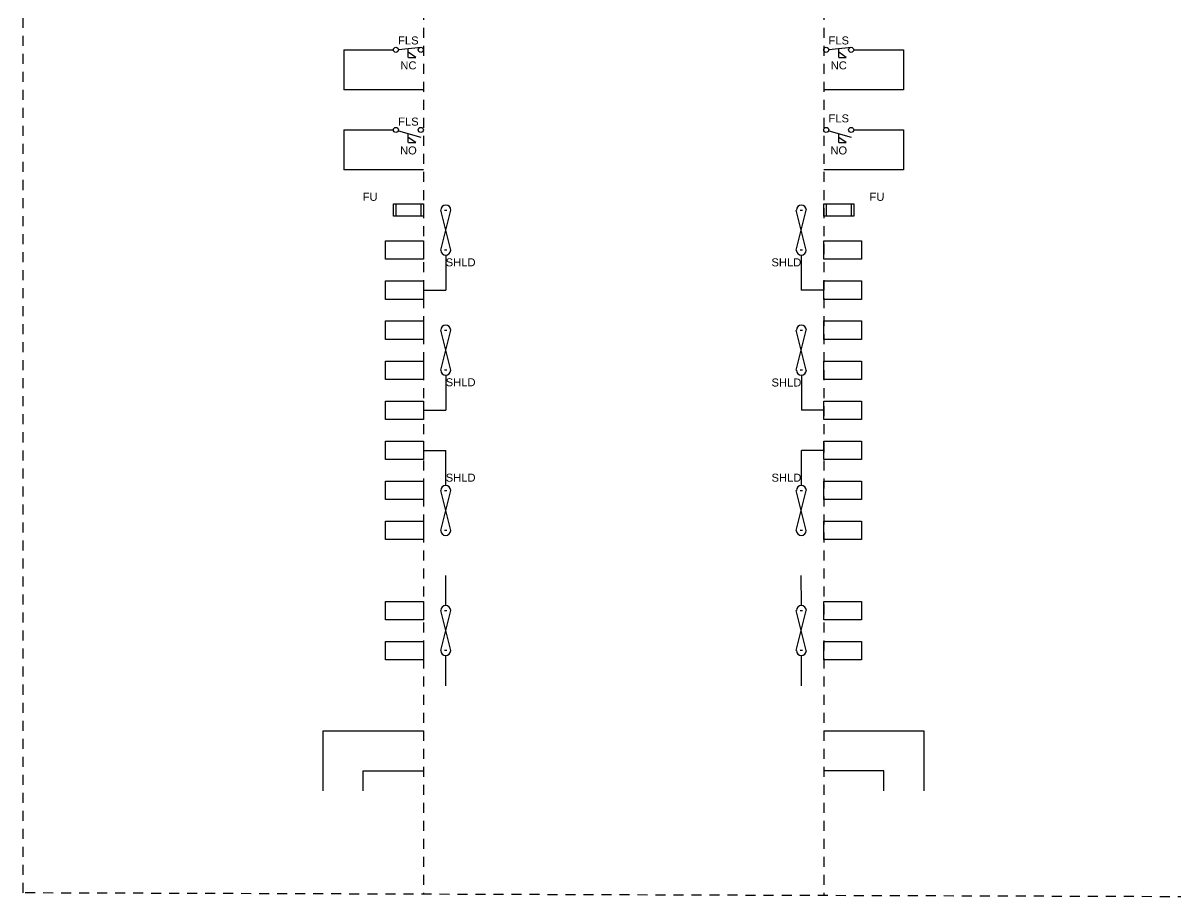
# Model space of a CAD drawing. Header units: inches. Extents: x 0 to 118, y -25 to 20.
# Drawn here: x 72.5 to 86.9, y -25.07 to -14.17 of the extents above; entities that cross this region are included whole.
import ezdxf
from ezdxf.enums import TextEntityAlignment as Align

# ---------------------------------------------------------------- set-up
doc = ezdxf.new("R2010")
doc.units = ezdxf.units.IN
doc.header["$MEASUREMENT"] = 0
doc.linetypes.add('HIDDEN2', pattern=[0.1875, 0.125, -0.0625])
for name, color, linetype in [('BORDER2', 220, 'HIDDEN2'), ('LINK', 9, 'Continuous'), ('WIRES', 7, 'Continuous')]:
    doc.layers.add(name, color=color, linetype=linetype)
doc.styles.add('INERCONNECT TABLES', font='arial.ttf', dxfattribs={"height": 0.1})
doc.styles.add('WD', font='arial.ttf', dxfattribs={"height": 1})

# ---------------------------------------------------------------- blocks, each defined once
blk = doc.blocks.new('Fuse-TB_Square-Shld_L')
for p, q in [((-0.375, -0.078), (-0.375, 0.078)), ((-0.375, 0.078), (0, 0.078)), ((-0.344, 0.078), (-0.344, -0.078)), ((-0.031, 0.078), (-0.031, -0.078)), ((0, 0.078), (0, -0.078)), ((0, -0.078), (-0.375, -0.078)), ((0.264, 0), (0.295, 0)), ((0.295, -0.5), (0.264, -0.5))]:
    blk.add_line(p, q)
for points in [[(-0.472, -0.385), (0, -0.385), (0, -0.615), (-0.472, -0.615)], [(-0.472, -0.885), (0, -0.885), (0, -1.115), (-0.472, -1.115)]]:
    blk.add_lwpolyline(points, close=True)
for centre, start, end in [((0.28, 0), 360, 180), ((0.279, -0.5), 180, 0)]:
    blk.add_arc(centre, 0.0625, start, end)
at = {"layer": 'LINK'}
for p, q in [((0.217, -0.5), (0.342, 0)), ((0.342, -0.5), (0.217, 0))]:
    blk.add_line(p, q, dxfattribs=at)
at = {"layer": 'WIRES'}
for p in [(0.279, -0.563), (0, -1)]:
    blk.add_line(p, (0.279, -1), dxfattribs=at)
at = {"style": 'INERCONNECT TABLES', "flags": 8}
for tag, p in [('Tag1', (-0.572, 0.165)), ('Desc1', (-3.5, -0.35))]:
    blk.add_attdef(tag, text='', height=0.1, dxfattribs=at).set_placement(p, align=Align.MIDDLE_RIGHT)
for tag, height, style, flags, p in [('Term1', 0.1, 'INERCONNECT TABLES', 8, (-0.188, 0.1)), ('X8LINKL', 0.01, 'WD', 9, (0.217, 0)), ('X8LINKR', 0.01, 'WD', 9, (0.342, 0)), ('X2LINKL', 0.01, 'WD', 9, (0.217, -0.5)), ('X2LINKR', 0.01, 'WD', 9, (0.342, -0.5))]:
    blk.add_attdef(tag, text='', height=height, dxfattribs=dict(style=style, flags=flags)).set_placement(p, align=Align.CENTER)
blk.add_attdef('FU_Rating', text='', height=0.1, dxfattribs=at).set_placement((-0.188, 0), align=Align.MIDDLE_CENTER)
for tag, p, height, style, flags in [('X4TERM01', (-0.375, 0), 0.0109, 'WD', 9), ('X2LINK', (-0.188, 0.109), 0.01, 'WD', 9), ('X1TERM01', (0, 0), 0.0109, 'WD', 9), ('X4TERM01', (0.264, 0), 0.01, 'WD', 9), ('X2TERM02', (0.28, 0.062), 0.01, 'WD', 9), ('X1TERM01', (0.295, 0), 0.01, 'WD', 9), ('X8LINK', (-0.188, -0.109), 0.01, 'WD', 9), ('X2TERM02', (-0.236, -0.385), 0.0125, 'WD', 9), ('X4TERM02', (-0.472, -0.5), 0.0125, 'WD', 9), ('X1TERM02', (0, -0.5), 0.0125, 'WD', 9), ('X4TERM01', (0.264, -0.5), 0.01, 'WD', 1), ('X8TERM02', (0.279, -0.563), 0.01, 'WD', 1), ('X1TERM01', (0.295, -0.5), 0.01, 'WD', 1), ('X8TERM02', (-0.236, -0.615), 0.0125, 'WD', 9), ('Shield', (0.279, -0.703), 0.1, 'INERCONNECT TABLES', 8), ('X4TERM03', (-0.472, -1), 0.0125, 'WD', 9), ('X2TERM03', (-0.236, -0.885), 0.0125, 'WD', 9), ('X1TERM03', (0, -1), 0.0125, 'WD', 9), ('X8TERM03', (-0.236, -1.115), 0.0125, 'WD', 9)]:
    blk.add_attdef(tag, p, '', height=height, dxfattribs=dict(style=style, flags=flags))
at = {"linetype": 'Continuous', "style": 'INERCONNECT TABLES', "flags": 8}
for tag, p in [('Tag2', (-0.572, -0.35)), ('Desc2', (-3.5, -0.5)), ('Desc3', (-3.5, -0.65)), ('Tag3', (-0.572, -0.835))]:
    blk.add_attdef(tag, text='', height=0.1, dxfattribs=at).set_placement(p, align=Align.MIDDLE_RIGHT)
at = {"linetype": 'Continuous', "style": 'INERCONNECT TABLES', "flags": 9}
for tag, p in [('LOC', (-0.32, -0.409)), ('P/N', (-0.319, -0.396)), ('INST', (-0.319, -0.426))]:
    blk.add_attdef(tag, p, '', height=0.01, dxfattribs=at)
at = {"style": 'WD', "width": 0.7, "flags": 9}
blk.add_attdef('FAMILY', (-0.319, -0.368), '', height=0.01, dxfattribs=at)
at = {"linetype": 'Continuous', "style": 'INERCONNECT TABLES', "flags": 9}
blk.add_attdef('MFG', text='', height=0.01, dxfattribs=at).set_placement((-0.288, -0.381), align=Align.RIGHT)
at = {"linetype": 'Continuous', "style": 'INERCONNECT TABLES', "flags": 8}
for tag, p in [('Term2', (-0.236, -0.5)), ('Term3', (-0.236, -1))]:
    blk.add_attdef(tag, text='', height=0.1, dxfattribs=at).set_placement(p, align=Align.MIDDLE_CENTER)
blk = doc.blocks.new('Inst_Pwr_Wire_L')
for p, q in [((-1.25, 0), (0, 0)), ((-1.25, -0.75), (-1.25, 0)), ((-0.75, -0.5), (0, -0.5)), ((-0.75, -0.75), (-0.75, -0.5))]:
    blk.add_line(p, q)
blk = doc.blocks.new('Inst_Pwr_Wire_R')
for p, q in [((0, 0), (1.25, 0)), ((1.25, 0), (1.25, -0.75)), ((0.75, -0.5), (0, -0.5)), ((0.75, -0.75), (0.75, -0.5))]:
    blk.add_line(p, q)
blk = doc.blocks.new('Fuse-TB_Square-Shld_R')
for p, q in [((0, -0.078), (0, 0.078)), ((0, 0.078), (0.375, 0.078)), ((0.031, 0.078), (0.031, -0.078)), ((0.344, 0.078), (0.344, -0.078)), ((0.375, 0.078), (0.375, -0.078)), ((-0.295, 0), (-0.264, 0)), ((0.375, -0.078), (0, -0.078)), ((-0.264, -0.5), (-0.295, -0.5))]:
    blk.add_line(p, q)
for points in [[(0, -0.385), (0.472, -0.385), (0.472, -0.615), (0, -0.615)], [(0, -0.885), (0.472, -0.885), (0.472, -1.115), (0, -1.115)]]:
    blk.add_lwpolyline(points, close=True)
for centre, start, end in [((-0.279, 0), 360, 180), ((-0.28, -0.5), 180, 0)]:
    blk.add_arc(centre, 0.0625, start, end)
at = {"layer": 'LINK'}
for p, q in [((-0.217, -0.5), (-0.342, 0)), ((-0.342, -0.5), (-0.217, 0))]:
    blk.add_line(p, q, dxfattribs=at)
at = {"layer": 'WIRES'}
for p in [(-0.28, -0.563), (0, -1)]:
    blk.add_line(p, (-0.28, -1), dxfattribs=at)
for tag, height, style, flags, p in [('Term1', 0.1, 'INERCONNECT TABLES', 8, (0.188, 0.1)), ('X8LINKL', 0.01, 'WD', 9, (-0.342, 0)), ('X8LINKR', 0.01, 'WD', 9, (-0.217, 0)), ('X2LINKL', 0.01, 'WD', 9, (-0.342, -0.5)), ('X2LINKR', 0.01, 'WD', 9, (-0.217, -0.5))]:
    blk.add_attdef(tag, text='', height=height, dxfattribs=dict(style=style, flags=flags)).set_placement(p, align=Align.CENTER)
at = {"style": 'INERCONNECT TABLES', "flags": 8}
for tag, p in [('Tag1', (0.572, 0.165)), ('Desc1', (3.5, -0.35))]:
    blk.add_attdef(tag, text='', height=0.1, dxfattribs=at).set_placement(p, align=Align.MIDDLE_LEFT)
at = {"style": 'WD'}
for tag, p, height, flags in [('X4TERM01', (-0.295, 0), 0.01, 1), ('X1TERM01', (-0.264, 0), 0.01, 9), ('X4TERM01', (0, 0), 0.0109, 9), ('X2LINK', (0.188, 0.109), 0.01, 9), ('X1TERM01', (0.375, 0), 0.0109, 9), ('X8LINK', (0.188, -0.109), 0.01, 9), ('X2TERM02', (0.236, -0.385), 0.0125, 9), ('X4TERM01', (-0.295, -0.5), 0.01, 9), ('X1TERM01', (-0.264, -0.5), 0.01, 9), ('X4TERM02', (0, -0.5), 0.0125, 9), ('X1TERM02', (0.472, -0.5), 0.0125, 9), ('X8TERM02', (0.236, -0.615), 0.0125, 9), ('X4TERM03', (0, -1), 0.0125, 9), ('X2TERM03', (0.236, -0.885), 0.0125, 9), ('X1TERM03', (0.472, -1), 0.0125, 9), ('X8TERM03', (0.236, -1.115), 0.0125, 9)]:
    blk.add_attdef(tag, p, '', height=height, dxfattribs=dict(at, flags=flags))
at = {"style": 'INERCONNECT TABLES', "flags": 8}
blk.add_attdef('FU_Rating', text='', height=0.1, dxfattribs=at).set_placement((0.188, 0), align=Align.MIDDLE_CENTER)
at = {"linetype": 'Continuous', "style": 'INERCONNECT TABLES', "flags": 8}
for tag, p in [('Tag2', (0.572, -0.335)), ('Desc2', (3.5, -0.5)), ('Desc3', (3.5, -0.65)), ('Tag3', (0.572, -0.835))]:
    blk.add_attdef(tag, text='', height=0.1, dxfattribs=at).set_placement(p, align=Align.MIDDLE_LEFT)
at = {"style": 'WD', "width": 0.7, "flags": 9}
blk.add_attdef('FAMILY', (-0.04, -0.435), '', height=0.01, dxfattribs=at)
for tag, height, style, flags, p in [('X8TERM02', 0.01, 'WD', 9, (-0.28, -0.563)), ('Shield', 0.1, 'INERCONNECT TABLES', 8, (-0.28, -0.703))]:
    blk.add_attdef(tag, text='', height=height, dxfattribs=dict(style=style, flags=flags)).set_placement(p, align=Align.RIGHT)
at = {"linetype": 'Continuous', "style": 'INERCONNECT TABLES', "flags": 9}
for tag, p in [('LOC', (-0.041, -0.482)), ('P/N', (-0.041, -0.47)), ('INST', (-0.041, -0.495))]:
    blk.add_attdef(tag, p, '', height=0.01, dxfattribs=at)
blk.add_attdef('MFG', text='', height=0.01, dxfattribs=at).set_placement((-0.007, -0.451), align=Align.RIGHT)
at = {"linetype": 'Continuous', "style": 'INERCONNECT TABLES', "flags": 8}
for tag, p in [('Term2', (0.236, -0.5)), ('Term3', (0.236, -1))]:
    blk.add_attdef(tag, text='', height=0.1, dxfattribs=at).set_placement(p, align=Align.MIDDLE_CENTER)
blk = doc.blocks.new('TB-TB_Square-Shld_L')
for p, q in [((0.264, 0), (0.295, 0)), ((0.295, -0.5), (0.264, -0.5)), ((0.279, -0.562), (0.279, -1)), ((0, -1), (0.279, -1))]:
    blk.add_line(p, q)
for points in [[(-0.472, 0.115), (0, 0.115), (0, -0.115), (-0.472, -0.115)], [(-0.472, -0.385), (0, -0.385), (0, -0.615), (-0.472, -0.615)], [(-0.472, -0.885), (0, -0.885), (0, -1.115), (-0.472, -1.115)]]:
    blk.add_lwpolyline(points, close=True)
for centre, start, end in [((0.279, 0), 360, 180), ((0.279, -0.5), 180, 0)]:
    blk.add_arc(centre, 0.0625, start, end)
at = {"layer": 'LINK'}
for p, q in [((0.342, -0.5), (0.217, 0)), ((0.217, -0.5), (0.342, 0))]:
    blk.add_line(p, q, dxfattribs=at)
at = {"linetype": 'Continuous', "style": 'INERCONNECT TABLES', "flags": 8}
for tag, p in [('Tag1', (-0.572, 0.165)), ('Tag2', (-0.572, -0.335)), ('Desc2', (-3.5, -0.5)), ('Desc3', (-3.5, -0.65)), ('Tag3', (-0.572, -0.835))]:
    blk.add_attdef(tag, text='', height=0.1, dxfattribs=at).set_placement(p, align=Align.MIDDLE_RIGHT)
for tag, p, height, style, flags in [('X4TERM01', (-0.472, 0), 0.0125, 'WD', 9), ('X2TERM01', (-0.236, 0.115), 0.0125, 'WD', 9), ('X1TERM01', (0, 0), 0.0125, 'WD', 9), ('X4TERM01', (0.264, 0), 0.01, 'WD', 9), ('X2TERM02', (0.279, 0.062), 0.01, 'WD', 9), ('X1TERM01', (0.295, 0), 0.01, 'WD', 9), ('X8TERM01', (-0.236, -0.115), 0.0125, 'WD', 9), ('X2TERM02', (-0.236, -0.385), 0.0125, 'WD', 9), ('X4TERM02', (-0.472, -0.5), 0.0125, 'WD', 9), ('X1TERM02', (0, -0.5), 0.0125, 'WD', 9), ('X4TERM01', (0.264, -0.5), 0.01, 'WD', 1), ('X8TERM02', (0.279, -0.562), 0.01, 'WD', 1), ('X1TERM01', (0.295, -0.5), 0.01, 'WD', 1), ('X8TERM02', (-0.236, -0.615), 0.0125, 'WD', 9), ('Shield', (0.279, -0.7), 0.1, 'INERCONNECT TABLES', 8), ('X4TERM03', (-0.472, -1), 0.0125, 'WD', 9), ('X2TERM03', (-0.236, -0.885), 0.0125, 'WD', 9), ('X1TERM03', (0, -1), 0.0125, 'WD', 9), ('X8TERM03', (-0.236, -1.115), 0.0125, 'WD', 9)]:
    blk.add_attdef(tag, p, '', height=height, dxfattribs=dict(style=style, flags=flags))
for tag, p in [('Term1', (-0.236, 0)), ('Term2', (-0.236, -0.5)), ('Term3', (-0.236, -1))]:
    blk.add_attdef(tag, text='', height=0.1, dxfattribs=at).set_placement(p, align=Align.MIDDLE_CENTER)
at = {"linetype": 'Continuous', "style": 'INERCONNECT TABLES', "flags": 9}
for tag, p in [('LOC', (-0.32, 0.091)), ('P/N', (-0.319, 0.104)), ('INST', (-0.319, 0.074))]:
    blk.add_attdef(tag, p, '', height=0.01, dxfattribs=at)
at = {"style": 'WD', "width": 0.7, "flags": 9}
blk.add_attdef('FAMILY', (-0.319, 0.132), '', height=0.01, dxfattribs=at)
at = {"linetype": 'Continuous', "style": 'INERCONNECT TABLES', "flags": 9}
blk.add_attdef('MFG', text='', height=0.01, dxfattribs=at).set_placement((-0.288, 0.119), align=Align.RIGHT)
at = {"style": 'WD', "flags": 9}
for tag, p in [('X8LINKL', (0.217, 0)), ('X8LINKR', (0.342, 0)), ('X2LINKL', (0.217, -0.5)), ('X2LINKR', (0.342, -0.5))]:
    blk.add_attdef(tag, text='', height=0.01, dxfattribs=at).set_placement(p, align=Align.CENTER)
at = {"style": 'INERCONNECT TABLES', "flags": 8}
blk.add_attdef('Desc1', text='', height=0.1, dxfattribs=at).set_placement((-3.5, -0.35), align=Align.MIDDLE_RIGHT)
blk = doc.blocks.new('Shld-TB-TB_Square_L')
for p, q in [((0.264, -0.5), (0.295, -0.5)), ((0.295, -1), (0.264, -1))]:
    blk.add_line(p, q)
for points in [[(-0.472, 0.115), (0, 0.115), (0, -0.115), (-0.472, -0.115)], [(-0.472, -0.385), (0, -0.385), (0, -0.615), (-0.472, -0.615)], [(-0.472, -0.885), (0, -0.885), (0, -1.115), (-0.472, -1.115)]]:
    blk.add_lwpolyline(points, close=True)
for centre, start, end in [((0.279, -0.5), 360, 180), ((0.279, -1), 180, 0)]:
    blk.add_arc(centre, 0.0625, start, end)
at = {"layer": 'LINK'}
for p, q in [((0.217, -1), (0.342, -0.5)), ((0.342, -1), (0.217, -0.5))]:
    blk.add_line(p, q, dxfattribs=at)
at = {"layer": 'WIRES'}
for p in [(0, 0), (0.279, -0.437)]:
    blk.add_line(p, (0.279, 0), dxfattribs=at)
at = {"linetype": 'Continuous', "style": 'INERCONNECT TABLES', "flags": 8}
for tag, p in [('Tag1', (-0.572, 0.165)), ('Tag2', (-0.572, -0.335)), ('Desc2', (-3.5, -0.5)), ('Desc3', (-3.5, -0.65)), ('Tag3', (-0.572, -0.835))]:
    blk.add_attdef(tag, text='', height=0.1, dxfattribs=at).set_placement(p, align=Align.MIDDLE_RIGHT)
for tag, p, height, style, flags in [('X4TERM01', (-0.472, 0), 0.0125, 'WD', 9), ('X2TERM01', (-0.236, 0.115), 0.0125, 'WD', 9), ('X1TERM01', (0, 0), 0.0125, 'WD', 9), ('X8TERM01', (-0.236, -0.115), 0.0125, 'WD', 9), ('Shield', (0.279, -0.391), 0.1, 'INERCONNECT TABLES', 8), ('X2TERM02', (-0.236, -0.385), 0.0125, 'WD', 9), ('X2TERM02', (0.279, -0.437), 0.01, 'WD', 9), ('X4TERM02', (-0.472, -0.5), 0.0125, 'WD', 9), ('X1TERM02', (0, -0.5), 0.0125, 'WD', 9), ('X4TERM01', (0.264, -0.5), 0.01, 'WD', 9), ('X1TERM01', (0.295, -0.5), 0.01, 'WD', 9), ('X8TERM02', (-0.236, -0.615), 0.0125, 'WD', 9), ('X4TERM03', (-0.472, -1), 0.0125, 'WD', 9), ('X2TERM03', (-0.236, -0.885), 0.0125, 'WD', 9), ('X1TERM03', (0, -1), 0.0125, 'WD', 9), ('X4TERM01', (0.264, -1), 0.01, 'WD', 1), ('X1TERM01', (0.295, -1), 0.01, 'WD', 1), ('X8TERM03', (-0.236, -1.115), 0.0125, 'WD', 9), ('X8TERM02', (0.279, -1.062), 0.01, 'WD', 1)]:
    blk.add_attdef(tag, p, '', height=height, dxfattribs=dict(style=style, flags=flags))
for tag, p in [('Term1', (-0.236, 0)), ('Term2', (-0.236, -0.5)), ('Term3', (-0.236, -1))]:
    blk.add_attdef(tag, text='', height=0.1, dxfattribs=at).set_placement(p, align=Align.MIDDLE_CENTER)
at = {"linetype": 'Continuous', "style": 'INERCONNECT TABLES', "flags": 9}
for tag, p in [('LOC', (-0.32, 0.091)), ('P/N', (-0.319, 0.104)), ('INST', (-0.319, 0.074))]:
    blk.add_attdef(tag, p, '', height=0.01, dxfattribs=at)
at = {"style": 'WD', "width": 0.7, "flags": 9}
blk.add_attdef('FAMILY', (-0.319, 0.132), '', height=0.01, dxfattribs=at)
at = {"linetype": 'Continuous', "style": 'INERCONNECT TABLES', "flags": 9}
blk.add_attdef('MFG', text='', height=0.01, dxfattribs=at).set_placement((-0.288, 0.119), align=Align.RIGHT)
at = {"style": 'INERCONNECT TABLES', "flags": 8}
blk.add_attdef('Desc1', text='', height=0.1, dxfattribs=at).set_placement((-3.5, -0.35), align=Align.MIDDLE_RIGHT)
at = {"style": 'WD', "flags": 9}
for tag, p in [('X8LINKL', (0.217, -0.5)), ('X8LINKR', (0.342, -0.5)), ('X2LINKL', (0.217, -1)), ('X2LINKR', (0.342, -1))]:
    blk.add_attdef(tag, text='', height=0.01, dxfattribs=at).set_placement(p, align=Align.CENTER)
blk = doc.blocks.new('Shld-TB-TB_Square_R')
for p, q in [((-0.295, -0.5), (-0.264, -0.5)), ((-0.264, -1), (-0.295, -1))]:
    blk.add_line(p, q)
for points in [[(0, 0.115), (0.472, 0.115), (0.472, -0.115), (0, -0.115)], [(0, -0.385), (0.472, -0.385), (0.472, -0.615), (0, -0.615)], [(0, -0.885), (0.472, -0.885), (0.472, -1.115), (0, -1.115)]]:
    blk.add_lwpolyline(points, close=True)
for centre, start, end in [((-0.279, -0.5), 360, 180), ((-0.28, -1), 180, 0)]:
    blk.add_arc(centre, 0.0625, start, end)
at = {"layer": 'LINK'}
for p, q in [((-0.342, -1), (-0.217, -0.5)), ((-0.217, -1), (-0.342, -0.5))]:
    blk.add_line(p, q, dxfattribs=at)
at = {"layer": 'WIRES'}
for p in [(0, 0), (-0.279, -0.437)]:
    blk.add_line(p, (-0.279, 0), dxfattribs=at)
at = {"linetype": 'Continuous', "style": 'INERCONNECT TABLES', "flags": 8}
for tag, p in [('Tag1', (0.572, 0.165)), ('Tag2', (0.572, -0.335)), ('Desc2', (3.5, -0.5)), ('Desc3', (3.5, -0.65)), ('Tag3', (0.572, -0.835))]:
    blk.add_attdef(tag, text='', height=0.1, dxfattribs=at).set_placement(p, align=Align.MIDDLE_LEFT)
at = {"linetype": 'Continuous', "style": 'INERCONNECT TABLES', "flags": 9}
for tag, p in [('LOC', (-0.041, 0.018)), ('P/N', (-0.041, 0.03)), ('INST', (-0.041, 0.005))]:
    blk.add_attdef(tag, p, '', height=0.01, dxfattribs=at)
at = {"style": 'WD', "width": 0.7, "flags": 9}
blk.add_attdef('FAMILY', (-0.04, 0.065), '', height=0.01, dxfattribs=at)
at = {"linetype": 'Continuous', "style": 'INERCONNECT TABLES', "flags": 9}
blk.add_attdef('MFG', text='', height=0.01, dxfattribs=at).set_placement((-0.007, 0.049), align=Align.RIGHT)
at = {"style": 'WD'}
for tag, p, height, flags in [('X4TERM01', (0, 0), 0.0125, 9), ('X2TERM01', (0.236, 0.115), 0.0125, 9), ('X1TERM01', (0.472, 0), 0.0125, 9), ('X8TERM01', (0.236, -0.115), 0.0125, 9), ('X2TERM02', (0.236, -0.385), 0.0125, 9), ('X4TERM01', (-0.295, -0.5), 0.01, 1), ('X1TERM01', (-0.264, -0.5), 0.01, 9), ('X4TERM02', (0, -0.5), 0.0125, 9), ('X1TERM02', (0.472, -0.5), 0.0125, 9), ('X8TERM02', (0.236, -0.615), 0.0125, 9), ('X4TERM01', (-0.295, -1), 0.01, 9), ('X1TERM01', (-0.264, -1), 0.01, 9), ('X4TERM03', (0, -1), 0.0125, 9), ('X2TERM03', (0.236, -0.885), 0.0125, 9), ('X1TERM03', (0.472, -1), 0.0125, 9), ('X8TERM03', (0.236, -1.115), 0.0125, 9)]:
    blk.add_attdef(tag, p, '', height=height, dxfattribs=dict(at, flags=flags))
at = {"linetype": 'Continuous', "style": 'INERCONNECT TABLES', "flags": 8}
for tag, p in [('Term1', (0.236, 0)), ('Term2', (0.236, -0.5)), ('Term3', (0.236, -1))]:
    blk.add_attdef(tag, text='', height=0.1, dxfattribs=at).set_placement(p, align=Align.MIDDLE_CENTER)
for tag, height, style, flags, p in [('Shield', 0.1, 'INERCONNECT TABLES', 8, (-0.279, -0.391)), ('X8TERM02', 0.01, 'WD', 9, (-0.28, -1.062))]:
    blk.add_attdef(tag, text='', height=height, dxfattribs=dict(style=style, flags=flags)).set_placement(p, align=Align.RIGHT)
at = {"style": 'INERCONNECT TABLES', "flags": 8}
blk.add_attdef('Desc1', text='', height=0.1, dxfattribs=at).set_placement((3.5, -0.35), align=Align.MIDDLE_LEFT)
at = {"style": 'WD', "flags": 9}
for tag, p in [('X8LINKL', (-0.342, -0.5)), ('X8LINKR', (-0.217, -0.5)), ('X2LINKL', (-0.342, -1)), ('X2LINKR', (-0.217, -1))]:
    blk.add_attdef(tag, text='', height=0.01, dxfattribs=at).set_placement(p, align=Align.CENTER)
blk = doc.blocks.new('TB-TB_Square-Shld_R')
for p, q in [((-0.295, 0), (-0.264, 0)), ((-0.264, -0.5), (-0.295, -0.5))]:
    blk.add_line(p, q)
for points in [[(0, 0.115), (0.472, 0.115), (0.472, -0.115), (0, -0.115)], [(0, -0.385), (0.472, -0.385), (0.472, -0.615), (0, -0.615)], [(0, -0.885), (0.472, -0.885), (0.472, -1.115), (0, -1.115)]]:
    blk.add_lwpolyline(points, close=True)
for centre, start, end in [((-0.279, 0), 360, 180), ((-0.279, -0.5), 180, 0)]:
    blk.add_arc(centre, 0.0625, start, end)
at = {"layer": 'LINK'}
for p, q in [((-0.217, -0.5), (-0.342, 0)), ((-0.342, -0.5), (-0.217, 0))]:
    blk.add_line(p, q, dxfattribs=at)
at = {"layer": 'WIRES'}
for p in [(-0.279, -0.563), (0, -1)]:
    blk.add_line(p, (-0.279, -1), dxfattribs=at)
at = {"linetype": 'Continuous', "style": 'INERCONNECT TABLES', "flags": 8}
for tag, p in [('Tag1', (0.572, 0.165)), ('Tag2', (0.572, -0.335)), ('Desc2', (3.5, -0.5)), ('Desc3', (3.5, -0.65)), ('Tag3', (0.572, -0.835))]:
    blk.add_attdef(tag, text='', height=0.1, dxfattribs=at).set_placement(p, align=Align.MIDDLE_LEFT)
at = {"style": 'WD', "flags": 9}
for tag, p in [('X8LINKL', (-0.342, 0)), ('X8LINKR', (-0.217, 0)), ('X2LINKL', (-0.342, -0.5)), ('X2LINKR', (-0.217, -0.5))]:
    blk.add_attdef(tag, text='', height=0.01, dxfattribs=at).set_placement(p, align=Align.CENTER)
at = {"style": 'WD'}
for tag, p, height, flags in [('X4TERM01', (-0.295, 0), 0.01, 1), ('X1TERM01', (-0.264, 0), 0.01, 9), ('X4TERM01', (0, 0), 0.0125, 9), ('X2TERM01', (0.236, 0.115), 0.0125, 9), ('X1TERM01', (0.472, 0), 0.0125, 9), ('X8TERM01', (0.236, -0.115), 0.0125, 9), ('X2TERM02', (0.236, -0.385), 0.0125, 9), ('X4TERM01', (-0.295, -0.5), 0.01, 9), ('X1TERM01', (-0.264, -0.5), 0.01, 9), ('X4TERM02', (0, -0.5), 0.0125, 9), ('X1TERM02', (0.472, -0.5), 0.0125, 9), ('X8TERM02', (0.236, -0.615), 0.0125, 9), ('X4TERM03', (0, -1), 0.0125, 9), ('X2TERM03', (0.236, -0.885), 0.0125, 9), ('X1TERM03', (0.472, -1), 0.0125, 9), ('X8TERM03', (0.236, -1.115), 0.0125, 9)]:
    blk.add_attdef(tag, p, '', height=height, dxfattribs=dict(at, flags=flags))
at = {"linetype": 'Continuous', "style": 'INERCONNECT TABLES', "flags": 9}
for tag, p in [('LOC', (-0.041, 0.018)), ('P/N', (-0.041, 0.03)), ('INST', (-0.041, 0.005))]:
    blk.add_attdef(tag, p, '', height=0.01, dxfattribs=at)
at = {"style": 'WD', "width": 0.7, "flags": 9}
blk.add_attdef('FAMILY', (-0.04, 0.065), '', height=0.01, dxfattribs=at)
at = {"linetype": 'Continuous', "style": 'INERCONNECT TABLES', "flags": 9}
blk.add_attdef('MFG', text='', height=0.01, dxfattribs=at).set_placement((-0.007, 0.049), align=Align.RIGHT)
at = {"linetype": 'Continuous', "style": 'INERCONNECT TABLES', "flags": 8}
for tag, p in [('Term1', (0.236, 0)), ('Term2', (0.236, -0.5)), ('Term3', (0.236, -1))]:
    blk.add_attdef(tag, text='', height=0.1, dxfattribs=at).set_placement(p, align=Align.MIDDLE_CENTER)
at = {"style": 'INERCONNECT TABLES', "flags": 8}
blk.add_attdef('Desc1', text='', height=0.1, dxfattribs=at).set_placement((3.5, -0.35), align=Align.MIDDLE_LEFT)
for tag, height, style, flags, p in [('X8TERM02', 0.01, 'WD', 9, (-0.279, -0.563)), ('Shield', 0.1, 'INERCONNECT TABLES', 8, (-0.279, -0.703))]:
    blk.add_attdef(tag, text='', height=height, dxfattribs=dict(style=style, flags=flags)).set_placement(p, align=Align.RIGHT)
blk = doc.blocks.new('TB-SHLD-TB_Square_L')
for p, q in [((0.279, 0.062), (0.279, 0.438)), ((0.264, 0), (0.295, 0)), ((0.295, -0.5), (0.264, -0.5)), ((0.279, -0.938), (0.279, -0.562))]:
    blk.add_line(p, q)
for points in [[(-0.472, 0.115), (0, 0.115), (0, -0.115), (-0.472, -0.115)], [(-0.472, -0.385), (0, -0.385), (0, -0.615), (-0.472, -0.615)]]:
    blk.add_lwpolyline(points, close=True)
for centre, start, end in [((0.279, 0), 360, 180), ((0.279, -0.5), 180, 0)]:
    blk.add_arc(centre, 0.0625, start, end)
at = {"layer": 'LINK'}
for p, q in [((0.342, -0.5), (0.217, 0)), ((0.217, -0.5), (0.342, 0))]:
    blk.add_line(p, q, dxfattribs=at)
at = {"linetype": 'Continuous', "style": 'INERCONNECT TABLES', "flags": 8}
for tag, p in [('Tag1', (-0.572, 0.165)), ('Desc2', (-3.5, -0.25)), ('Tag2', (-0.572, -0.335)), ('Desc3', (-3.5, -0.4))]:
    blk.add_attdef(tag, text='', height=0.1, dxfattribs=at).set_placement(p, align=Align.MIDDLE_RIGHT)
at = {"style": 'WD'}
for tag, p, height, flags in [('X4TERM01', (-0.472, 0), 0.0125, 9), ('X2TERM01', (-0.236, 0.115), 0.0125, 9), ('X1TERM01', (0, 0), 0.0125, 9), ('X4TERM01', (0.264, 0), 0.01, 9), ('X2TERM02', (0.279, 0.062), 0.01, 9), ('X1TERM01', (0.295, 0), 0.01, 9), ('X8TERM01', (-0.236, -0.115), 0.0125, 9), ('X2TERM02', (-0.236, -0.385), 0.0125, 9), ('X4TERM02', (-0.472, -0.5), 0.0125, 9), ('X1TERM02', (0, -0.5), 0.0125, 9), ('X4TERM01', (0.264, -0.5), 0.01, 1), ('X8TERM02', (0.279, -0.562), 0.01, 1), ('X1TERM01', (0.295, -0.5), 0.01, 1), ('X8TERM02', (-0.236, -0.615), 0.0125, 9)]:
    blk.add_attdef(tag, p, '', height=height, dxfattribs=dict(at, flags=flags))
at = {"linetype": 'Continuous', "style": 'INERCONNECT TABLES', "flags": 8}
for tag, p in [('Term1', (-0.236, 0)), ('Term2', (-0.236, -0.5))]:
    blk.add_attdef(tag, text='', height=0.1, dxfattribs=at).set_placement(p, align=Align.MIDDLE_CENTER)
at = {"linetype": 'Continuous', "style": 'INERCONNECT TABLES', "flags": 9}
for tag, p in [('LOC', (-0.32, 0.091)), ('P/N', (-0.319, 0.104)), ('INST', (-0.319, 0.074))]:
    blk.add_attdef(tag, p, '', height=0.01, dxfattribs=at)
at = {"style": 'WD', "width": 0.7, "flags": 9}
blk.add_attdef('FAMILY', (-0.319, 0.132), '', height=0.01, dxfattribs=at)
at = {"linetype": 'Continuous', "style": 'INERCONNECT TABLES', "flags": 9}
blk.add_attdef('MFG', text='', height=0.01, dxfattribs=at).set_placement((-0.288, 0.119), align=Align.RIGHT)
at = {"style": 'WD', "flags": 9}
for tag, p in [('X8LINKL', (0.217, 0)), ('X8LINKR', (0.342, 0)), ('X2LINKL', (0.217, -0.5)), ('X2LINKR', (0.342, -0.5))]:
    blk.add_attdef(tag, text='', height=0.01, dxfattribs=at).set_placement(p, align=Align.CENTER)
at = {"style": 'INERCONNECT TABLES', "flags": 8}
blk.add_attdef('Desc1', text='', height=0.1, dxfattribs=at).set_placement((-3.5, -0.1), align=Align.MIDDLE_RIGHT)
blk = doc.blocks.new('TB-SHLD-TB_Square_R')
for p, q in [((-0.279, 0.062), (-0.28, 0.438)), ((-0.295, 0), (-0.264, 0)), ((-0.264, -0.5), (-0.295, -0.5)), ((-0.279, -0.938), (-0.279, -0.563))]:
    blk.add_line(p, q)
for points in [[(0, 0.115), (0.472, 0.115), (0.472, -0.115), (0, -0.115)], [(0, -0.385), (0.472, -0.385), (0.472, -0.615), (0, -0.615)]]:
    blk.add_lwpolyline(points, close=True)
for centre, start, end in [((-0.279, 0), 360, 180), ((-0.279, -0.5), 180, 0)]:
    blk.add_arc(centre, 0.0625, start, end)
at = {"layer": 'LINK'}
for p, q in [((-0.217, -0.5), (-0.342, 0)), ((-0.342, -0.5), (-0.217, 0))]:
    blk.add_line(p, q, dxfattribs=at)
at = {"linetype": 'Continuous', "style": 'INERCONNECT TABLES', "flags": 8}
for tag, p in [('Tag1', (0.572, 0.165)), ('Tag2', (0.572, -0.335)), ('Desc2', (3.5, -0.25)), ('Desc3', (3.5, -0.4))]:
    blk.add_attdef(tag, text='', height=0.1, dxfattribs=at).set_placement(p, align=Align.MIDDLE_LEFT)
at = {"style": 'WD', "flags": 9}
for tag, p in [('X8LINKL', (-0.342, 0)), ('X8LINKR', (-0.217, 0)), ('X2LINKL', (-0.342, -0.5)), ('X2LINKR', (-0.217, -0.5))]:
    blk.add_attdef(tag, text='', height=0.01, dxfattribs=at).set_placement(p, align=Align.CENTER)
at = {"style": 'WD'}
for tag, p, height, flags in [('X4TERM01', (-0.295, 0), 0.01, 1), ('X1TERM01', (-0.264, 0), 0.01, 9), ('X4TERM01', (0, 0), 0.0125, 9), ('X2TERM01', (0.236, 0.115), 0.0125, 9), ('X1TERM01', (0.472, 0), 0.0125, 9), ('X8TERM01', (0.236, -0.115), 0.0125, 9), ('X2TERM02', (0.236, -0.385), 0.0125, 9), ('X4TERM01', (-0.295, -0.5), 0.01, 9), ('X1TERM01', (-0.264, -0.5), 0.01, 9), ('X4TERM02', (0, -0.5), 0.0125, 9), ('X1TERM02', (0.472, -0.5), 0.0125, 9), ('X8TERM02', (0.236, -0.615), 0.0125, 9)]:
    blk.add_attdef(tag, p, '', height=height, dxfattribs=dict(at, flags=flags))
at = {"linetype": 'Continuous', "style": 'INERCONNECT TABLES', "flags": 9}
for tag, p in [('LOC', (-0.041, 0.018)), ('P/N', (-0.041, 0.03)), ('INST', (-0.041, 0.005))]:
    blk.add_attdef(tag, p, '', height=0.01, dxfattribs=at)
at = {"style": 'WD', "width": 0.7, "flags": 9}
blk.add_attdef('FAMILY', (-0.04, 0.065), '', height=0.01, dxfattribs=at)
at = {"linetype": 'Continuous', "style": 'INERCONNECT TABLES', "flags": 9}
blk.add_attdef('MFG', text='', height=0.01, dxfattribs=at).set_placement((-0.007, 0.049), align=Align.RIGHT)
at = {"linetype": 'Continuous', "style": 'INERCONNECT TABLES', "flags": 8}
for tag, p in [('Term1', (0.236, 0)), ('Term2', (0.236, -0.5))]:
    blk.add_attdef(tag, text='', height=0.1, dxfattribs=at).set_placement(p, align=Align.MIDDLE_CENTER)
at = {"style": 'INERCONNECT TABLES', "flags": 8}
blk.add_attdef('Desc1', text='', height=0.1, dxfattribs=at).set_placement((3.5, -0.1), align=Align.MIDDLE_LEFT)
at = {"style": 'WD', "flags": 9}
blk.add_attdef('X8TERM02', text='', height=0.01, dxfattribs=at).set_placement((-0.279, -0.563), align=Align.RIGHT)
blk = doc.blocks.new('FlowSwitch_NC_L')
at = {"linetype": 'Continuous'}
blk.add_line((-0.311, 0.002), (-0.028, 0.033), dxfattribs=at)
for p, q in [((-0.188, -0.094), (-0.188, 0.017)), ((-0.095, -0.094), (-0.188, -0.031)), ((-0.187, -0.094), (-0.095, -0.094))]:
    blk.add_line(p, q)
for centre in [(-0.343, 0), (-0.032, 0)]:
    blk.add_circle(centre, 0.0322)
at = {"layer": 'WIRES'}
for p, q in [((-0.995, 0), (-0.995, -0.5)), ((-0.995, 0), (-0.375, 0)), ((0, -0.5), (-0.995, -0.5))]:
    blk.add_line(p, q, dxfattribs=at)
at = {"style": 'INERCONNECT TABLES', "flags": 8}
blk.add_attdef('Tag1', text='', height=0.1, dxfattribs=at).set_placement((-0.188, 0.067), align=Align.CENTER)
at = {"style": 'WD'}
for tag, p, height, flags in [('X4TERM01', (-0.375, 0), 0.0125, 9), ('X2LINK', (-0.22, 0.022), 0.01, 8), ('X1TERM02', (0, 0), 0.0125, 9), ('X8LINK', (-0.171, -0.111), 0.01, 8), ('FAMILY', (-1.107, -0.335), 0.01, 9)]:
    blk.add_attdef(tag, p, '', height=height, dxfattribs=dict(at, flags=flags))
at = {"style": 'INERCONNECT TABLES', "flags": 8}
for tag, p in [('Desc1', (-3.5, -0.1)), ('Desc2', (-3.5, -0.25)), ('Desc3', (-3.5, -0.4))]:
    blk.add_attdef(tag, text='', height=0.1, dxfattribs=at).set_placement(p, align=Align.MIDDLE_RIGHT)
at = {"linetype": 'Continuous', "style": 'INERCONNECT TABLES', "flags": 8}
blk.add_attdef('Term2', text='', height=0.1, dxfattribs=at).set_placement((-0.393, -0.032), align=Align.TOP_RIGHT)
at = {"style": 'INERCONNECT TABLES', "flags": 8}
for tag, p in [('Contact', (-0.187, -0.144)), ('Rating', (-0.187, -0.294))]:
    blk.add_attdef(tag, text='', height=0.1, dxfattribs=at).set_placement(p, align=Align.TOP_CENTER)
at = {"linetype": 'Continuous', "style": 'INERCONNECT TABLES', "flags": 8}
blk.add_attdef('Term1', text='', height=0.1, dxfattribs=at).set_placement((0.018, -0.032), align=Align.TOP_LEFT)
at = {"linetype": 'Continuous', "style": 'WD', "flags": 9}
for tag, p in [('MFG', (-1.09, -0.289)), ('P/N', (-1.09, -0.27)), ('LOC', (-1.089, -0.312))]:
    blk.add_attdef(tag, text='', height=0.01, dxfattribs=at).set_placement(p, align=Align.CENTER)
blk.add_attdef('INST', (-1.104, -0.35), '', height=0.01, dxfattribs=at)
blk = doc.blocks.new('FlowSwitch_NC_R')
at = {"linetype": 'Continuous'}
blk.add_line((0.064, 0.002), (0.347, 0.033), dxfattribs=at)
for p, q in [((0.188, -0.094), (0.188, 0.017)), ((0.28, -0.094), (0.188, -0.031)), ((0.188, -0.094), (0.28, -0.094))]:
    blk.add_line(p, q)
for centre in [(0.032, 0), (0.343, 0)]:
    blk.add_circle(centre, 0.0322)
at = {"layer": 'WIRES'}
for p, q in [((0.375, 0), (0.995, 0)), ((0.995, 0), (0.995, -0.5)), ((0.995, -0.5), (0, -0.5))]:
    blk.add_line(p, q, dxfattribs=at)
at = {"style": 'INERCONNECT TABLES', "flags": 8}
blk.add_attdef('Tag1', text='', height=0.1, dxfattribs=at).set_placement((0.188, 0.067), align=Align.CENTER)
at = {"style": 'WD', "flags": 9}
for tag, p, height in [('X4TERM01', (0, 0), 0.0125), ('X2LINK', (0.156, 0.02), 0.01), ('X1TERM02', (0.375, 0), 0.0125), ('X8LINK', (0.2, -0.113), 0.01), ('FAMILY', (1.054, -0.441), 0.01)]:
    blk.add_attdef(tag, p, '', height=height, dxfattribs=at)
at = {"linetype": 'Continuous', "style": 'INERCONNECT TABLES', "flags": 8}
blk.add_attdef('Term1', text='', height=0.1, dxfattribs=at).set_placement((-0.018, -0.032), align=Align.TOP_RIGHT)
at = {"style": 'INERCONNECT TABLES', "flags": 8}
for tag, p in [('Contact', (0.188, -0.144)), ('Rating', (0.188, -0.294))]:
    blk.add_attdef(tag, text='', height=0.1, dxfattribs=at).set_placement(p, align=Align.TOP_CENTER)
at = {"linetype": 'Continuous', "style": 'INERCONNECT TABLES', "flags": 8}
blk.add_attdef('Term2', text='', height=0.1, dxfattribs=at).set_placement((0.393, -0.032), align=Align.TOP_LEFT)
at = {"style": 'INERCONNECT TABLES', "flags": 8}
for tag, p in [('Desc1', (3.5, -0.1)), ('Desc2', (3.5, -0.25)), ('Desc3', (3.5, -0.4))]:
    blk.add_attdef(tag, text='', height=0.1, dxfattribs=at).set_placement(p, align=Align.MIDDLE_LEFT)
at = {"linetype": 'Continuous', "style": 'WD', "flags": 9}
for tag, p in [('MFG', (1.077, -0.397)), ('LOC', (1.078, -0.42)), ('P/N', (1.077, -0.377))]:
    blk.add_attdef(tag, text='', height=0.01, dxfattribs=at).set_placement(p, align=Align.CENTER)
blk.add_attdef('INST', (1.058, -0.461), '', height=0.01, dxfattribs=at)
blk = doc.blocks.new('FlowSwitch_NO_L')
at = {"linetype": 'Continuous'}
blk.add_line((-0.312, -0.01), (-0.03, -0.091), dxfattribs=at)
for p, q in [((-0.188, -0.156), (-0.188, -0.046)), ((-0.095, -0.156), (-0.188, -0.094)), ((-0.187, -0.156), (-0.095, -0.156))]:
    blk.add_line(p, q)
for centre in [(-0.343, 0), (-0.032, 0)]:
    blk.add_circle(centre, 0.0322)
at = {"layer": 'WIRES'}
for p, q in [((-0.995, 0), (-0.375, 0)), ((-0.995, 0), (-0.995, -0.5)), ((0, -0.5), (-0.995, -0.5))]:
    blk.add_line(p, q, dxfattribs=at)
at = {"style": 'INERCONNECT TABLES', "flags": 8}
blk.add_attdef('Tag1', text='', height=0.1, dxfattribs=at).set_placement((-0.187, 0.054), align=Align.CENTER)
at = {"style": 'WD', "flags": 9}
for tag, p, height in [('X4TERM01', (-0.468, 0), 0.0125), ('X1TERM02', (0.005, 0.003), 0.0125), ('X2LINK', (-0.204, -0.038), 0.01), ('X8LINK', (-0.179, -0.173), 0.01), ('FAMILY', (-1.136, -0.332), 0.01)]:
    blk.add_attdef(tag, p, '', height=height, dxfattribs=at)
at = {"style": 'INERCONNECT TABLES', "flags": 8}
for tag, p in [('Desc1', (-3.5, -0.1)), ('Desc2', (-3.5, -0.25)), ('Desc3', (-3.5, -0.4))]:
    blk.add_attdef(tag, text='', height=0.1, dxfattribs=at).set_placement(p, align=Align.MIDDLE_RIGHT)
at = {"linetype": 'Continuous', "style": 'INERCONNECT TABLES', "flags": 8}
blk.add_attdef('Term2', text='', height=0.1, dxfattribs=at).set_placement((-0.393, -0.032), align=Align.TOP_RIGHT)
blk.add_attdef('Term1', text='', height=0.1, dxfattribs=at).set_placement((0.018, -0.032), align=Align.TOP_LEFT)
at = {"linetype": 'Continuous', "style": 'WD', "flags": 9}
for tag, p in [('MFG', (-1.113, -0.289)), ('P/N', (-1.113, -0.269)), ('LOC', (-1.113, -0.312))]:
    blk.add_attdef(tag, text='', height=0.01, dxfattribs=at).set_placement(p, align=Align.CENTER)
at = {"style": 'INERCONNECT TABLES', "flags": 8}
for tag, p in [('Contact', (-0.187, -0.206)), ('Rating', (-0.187, -0.356))]:
    blk.add_attdef(tag, text='', height=0.1, dxfattribs=at).set_placement(p, align=Align.TOP_CENTER)
at = {"linetype": 'Continuous', "style": 'WD', "flags": 9}
blk.add_attdef('INST', (-1.125, -0.351), '', height=0.01, dxfattribs=at)
blk = doc.blocks.new('FlowSwitch_NO_R')
at = {"linetype": 'Continuous'}
blk.add_line((0.063, -0.01), (0.345, -0.091), dxfattribs=at)
for p, q in [((0.188, -0.156), (0.188, -0.046)), ((0.28, -0.156), (0.188, -0.094)), ((0.188, -0.156), (0.28, -0.156))]:
    blk.add_line(p, q)
for centre in [(0.032, 0), (0.343, 0)]:
    blk.add_circle(centre, 0.0322)
at = {"layer": 'WIRES'}
for p, q in [((0.375, 0), (0.995, 0)), ((0.995, 0), (0.995, -0.5)), ((0.995, -0.5), (0, -0.5))]:
    blk.add_line(p, q, dxfattribs=at)
at = {"style": 'INERCONNECT TABLES', "flags": 8}
blk.add_attdef('Tag1', text='', height=0.1, dxfattribs=at).set_placement((0.188, 0.094), align=Align.CENTER)
at = {"style": 'WD', "flags": 9}
for tag, p, height in [('X4TERM01', (0, 0), 0.0125), ('X1TERM02', (0.375, 0), 0.0125), ('X2LINK', (0.175, -0.038), 0.01), ('X8LINK', (0.191, -0.169), 0.01), ('FAMILY', (1.052, -0.441), 0.01)]:
    blk.add_attdef(tag, p, '', height=height, dxfattribs=at)
at = {"linetype": 'Continuous', "style": 'INERCONNECT TABLES', "flags": 8}
blk.add_attdef('Term1', text='', height=0.1, dxfattribs=at).set_placement((-0.018, -0.032), align=Align.TOP_RIGHT)
blk.add_attdef('Term2', text='', height=0.1, dxfattribs=at).set_placement((0.393, -0.032), align=Align.TOP_LEFT)
at = {"style": 'INERCONNECT TABLES', "flags": 8}
for tag, p in [('Desc1', (3.5, -0.1)), ('Desc2', (3.5, -0.25)), ('Desc3', (3.5, -0.4))]:
    blk.add_attdef(tag, text='', height=0.1, dxfattribs=at).set_placement(p, align=Align.MIDDLE_LEFT)
for tag, p in [('Contact', (0.188, -0.206)), ('Rating', (0.188, -0.356))]:
    blk.add_attdef(tag, text='', height=0.1, dxfattribs=at).set_placement(p, align=Align.TOP_CENTER)
at = {"linetype": 'Continuous', "style": 'WD', "flags": 9}
for tag, p in [('MFG', (1.075, -0.398)), ('LOC', (1.076, -0.42)), ('P/N', (1.075, -0.378))]:
    blk.add_attdef(tag, text='', height=0.01, dxfattribs=at).set_placement(p, align=Align.CENTER)
blk.add_attdef('INST', (1.06, -0.457), '', height=0.01, dxfattribs=at)

msp = doc.modelspace()

# ---------------------------------------------------------------- linework, layer by layer
at = {"layer": 'BORDER2', "linetype": 'HIDDEN2'}
for p, q in [((77.5, 17.5), (77.5, -25.042)), ((82.5, 17.5), (82.5, -25.058))]:
    msp.add_line(p, q, dxfattribs=at)
msp.add_lwpolyline([(72.5, 17.5), (87.5, 17.5), (87.5, -25.075), (72.5, -25.025)], close=True, dxfattribs=at)

# ---------------------------------------------------------------- block references
at = {"linetype": 'Continuous'}
for name, p, values in [('FlowSwitch_NC_L', (77.5, -14.5), {'Tag1': 'FLS', 'Contact': 'NC'}), ('FlowSwitch_NC_R', (82.5, -14.5), {'Tag1': 'FLS', 'Contact': 'NC'}), ('FlowSwitch_NO_L', (77.5, -15.5), {'Tag1': 'FLS', 'Contact': 'NO'}), ('FlowSwitch_NO_R', (82.5, -15.5), {'Tag1': 'FLS', 'Contact': 'NO'})]:
    msp.add_blockref(name, p, dxfattribs=at).add_auto_attribs(values)
for name, p, values in [('Fuse-TB_Square-Shld_L', (77.5, -16.5), {'Tag1': 'FU', 'Shield': 'SHLD'}), ('Fuse-TB_Square-Shld_R', (82.5, -16.5), {'Tag1': 'FU', 'Shield': 'SHLD'}), ('TB-TB_Square-Shld_L', (77.5, -18), {'Shield': 'SHLD'}), ('TB-TB_Square-Shld_R', (82.5, -18), {'Shield': 'SHLD'}), ('Shld-TB-TB_Square_L', (77.5, -19.5), {'Shield': 'SHLD'}), ('Shld-TB-TB_Square_R', (82.5, -19.5), {'Shield': 'SHLD'})]:
    msp.add_blockref(name, p).add_auto_attribs(values)
for name, p in [('TB-SHLD-TB_Square_L', (77.5, -21.5)), ('TB-SHLD-TB_Square_R', (82.5, -21.5))]:
    msp.add_blockref(name, p, dxfattribs=at)
for name, p in [('Inst_Pwr_Wire_L', (77.5, -23)), ('Inst_Pwr_Wire_R', (82.5, -23))]:
    msp.add_blockref(name, p)

doc.saveas('drawing.dxf')
